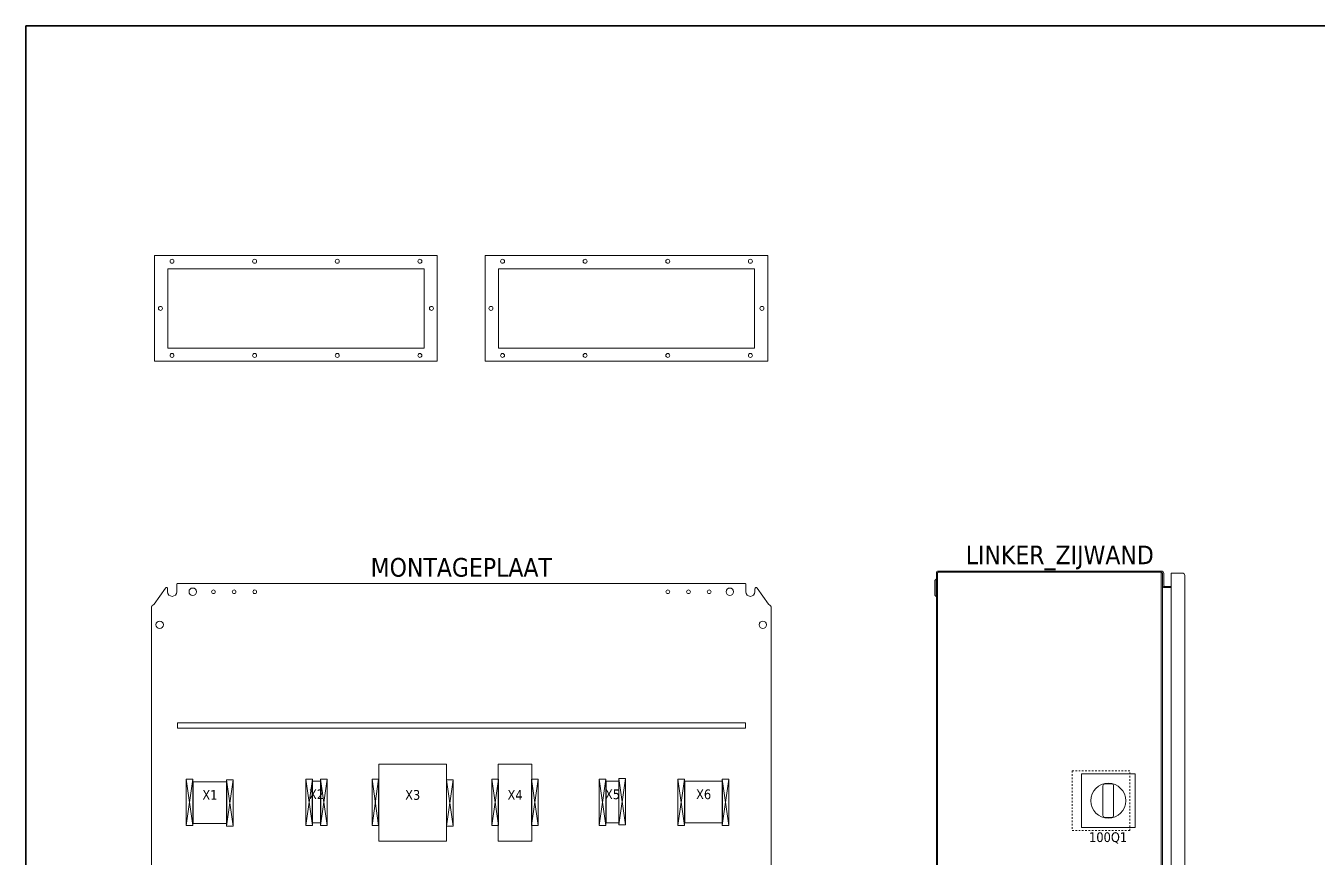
# Model space of a CAD drawing. Header units: millimetres. Extents: x 0 to 4000, y 0 to 2720.
# Drawn here: x 0 to 1564, y 1712 to 2720 of the extents above; entities that cross this region are included whole.
import ezdxf
from ezdxf.enums import TextEntityAlignment as Align

# ---------------------------------------------------------------- set-up
doc = ezdxf.new("R2010")
doc.units = ezdxf.units.MM
doc.linetypes.add('EPL_DASH', pattern=[1, 0.5, -0.5])
for name, color, linetype, lineweight in [('DETAIL MECHANISCH', 1, 'Continuous', 0), ('ECAB_WORK', 6, 'Continuous', 0), ('EPLAN201', 73, 'Continuous', 5), ('EPLAN309', 5, 'Continuous', 0), ('EPLAN400', 5, 'Continuous', 5), ('EPLAN451', 73, 'Continuous', 5), ('EPLAN452', 73, 'Continuous', 5), ('EPLAN490', 5, 'Continuous', 0), ('EPLAN492', 5, 'Continuous', 0), ('EPLAN500', 7, 'Continuous', 5), ('EPLAN501', 7, 'Continuous', 5), ('EPLAN503', 7, 'Continuous', 5), ('EPLAN504', 7, 'Continuous', 5), ('KASTEN', 1, 'Continuous', 0), ('KASTMACRO-DETAIL', 1, 'Continuous', 0)]:
    doc.layers.add(name, color=color, linetype=linetype, lineweight=lineweight)
doc.styles.add('Tahoma', font='')
doc.styles.get('Tahoma').set_extended_font_data('Tahoma')

# ---------------------------------------------------------------- blocks, each defined once
blk = doc.blocks.new('EPLFRAME')
at = {"layer": 'EPLAN201', "linetype": 'Continuous', "lineweight": 35, "ltscale": 4}
blk.add_lwpolyline([(0, 0), (4000, 0), (4000, 2720), (0, 2720)], close=True, dxfattribs=at)
at = {"layer": 'EPLAN451', "color": 73, "style": 'Tahoma'}
for tag, p, height in [('14_10000', (3537.3, 153.7), 22.6), ('14_10011', (1180, 115), 31.6), ('14_10021', (3700, 108), 16.3), ('14_3010', (3500, 68), 16.3)]:
    blk.add_attdef(tag, p, '', height=height, dxfattribs=at)
at = {"layer": 'EPLAN452', "color": 73, "style": 'Tahoma'}
for tag, p, height in [('4_11011', (2320, 115), 31.6), ('4_11020', (3500, 108), 16.3), ('4_11024', (3700, 67.9), 16.3), ('4_11042', (3500, 15), 22.6), ('4_11043', (3720.1, 15), 22.6)]:
    blk.add_attdef(tag, p, '', height=height, dxfattribs=at)
blk = doc.blocks.new('EPLSYM_LibrarySPECIAL_Symbol12_Variant0_Placement8_1')
at = {"layer": 'EPLAN309', "lineweight": 13, "ltscale": 40}
blk.add_lwpolyline([(0, -65), (65, -65), (65, 0), (0, 0)], close=True, dxfattribs=at)
at = {"layer": 'EPLAN490', "color": 5, "style": 'Tahoma'}
blk.add_attdef('17_20010', text='', height=11.7, dxfattribs=at).set_placement((0, 2.6), align=Align.MIDDLE_CENTER)
blk = doc.blocks.new('EPLSYM_LibrarySPECIAL_Symbol11_Variant0_Placement8_1')
at = {"layer": 'EPLAN400', "color": 5, "style": 'Tahoma'}
blk.add_attdef('17_20010', text='', height=22.6, dxfattribs=at).set_placement((-1.5, -0.5), align=Align.BOTTOM_CENTER)
at = {"layer": 'EPLAN500', "color": 7, "style": 'Tahoma'}
blk.add_attdef('17_20027', text='', height=1.63, dxfattribs=at).set_placement((-1.5, -40.7), align=Align.BOTTOM_CENTER)
at = {"layer": 'EPLAN501', "color": 7, "style": 'Tahoma'}
blk.add_attdef('17_20011', text='', height=1.63, dxfattribs=at).set_placement((-1.5, -46.1), align=Align.BOTTOM_CENTER)
at = {"layer": 'EPLAN503', "color": 7, "style": 'Tahoma'}
blk.add_attdef('17_20024', text='', height=1.63, dxfattribs=at).set_placement((-1.5, -48.8), align=Align.BOTTOM_CENTER)
at = {"layer": 'EPLAN504', "color": 7, "style": 'Tahoma'}
blk.add_attdef('17_20901[1]', text='', height=1.63, dxfattribs=at).set_placement((-1.5, -43.4), align=Align.BOTTOM_CENTER)
blk = doc.blocks.new('EPLSYM_LibrarySPECIAL_Symbol11_Variant0_Placement8_5')
at = {"layer": 'EPLAN400', "color": 5, "style": 'Tahoma'}
blk.add_attdef('17_20010', text='', height=22.6, dxfattribs=at).set_placement((-1.5, -0.5), align=Align.BOTTOM_CENTER)
at = {"layer": 'EPLAN500', "color": 7, "style": 'Tahoma'}
blk.add_attdef('17_20027', text='', height=1.63, dxfattribs=at).set_placement((-1.5, -40.7), align=Align.BOTTOM_CENTER)
at = {"layer": 'EPLAN501', "color": 7, "style": 'Tahoma'}
blk.add_attdef('17_20011', text='', height=1.63, dxfattribs=at).set_placement((-1.5, -46.1), align=Align.BOTTOM_CENTER)
at = {"layer": 'EPLAN503', "color": 7, "style": 'Tahoma'}
blk.add_attdef('17_20024', text='', height=1.63, dxfattribs=at).set_placement((-1.5, -48.8), align=Align.BOTTOM_CENTER)
at = {"layer": 'EPLAN504', "color": 7, "style": 'Tahoma'}
blk.add_attdef('17_20901[1]', text='', height=1.63, dxfattribs=at).set_placement((-1.5, -43.4), align=Align.BOTTOM_CENTER)
blk = doc.blocks.new('EPLSYM_LibrarySPECIAL_Symbol12_Variant0_Placement8_74')
at = {"layer": 'EPLAN309', "lineweight": 13, "ltscale": 40}
blk.add_lwpolyline([(0, -50.5), (40.8, -50.5), (40.8, 0), (0, 0)], close=True, dxfattribs=at)
at = {"layer": 'EPLAN490', "color": 5, "style": 'Tahoma'}
blk.add_attdef('17_20010', text='', height=11.74, dxfattribs=at).set_placement((0, 3.75), align=Align.BOTTOM_CENTER)
at = {"layer": 'EPLAN492', "color": 5, "style": 'Tahoma'}
blk.add_attdef('17_20200[1]', text='', height=16.25, dxfattribs=at).set_placement((0, -23.25), align=Align.BOTTOM_CENTER)
blk = doc.blocks.new('EPLSYM_LibrarySPECIAL_Symbol12_Variant0_Placement8_75')
at = {"layer": 'EPLAN309', "lineweight": 13, "ltscale": 40}
blk.add_lwpolyline([(0, -50.5), (10.2, -50.5), (10.2, 0), (0, 0)], close=True, dxfattribs=at)
at = {"layer": 'EPLAN490', "color": 5, "style": 'Tahoma'}
blk.add_attdef('17_20010', text='', height=11.74, dxfattribs=at).set_placement((0, 3.75), align=Align.BOTTOM_CENTER)
at = {"layer": 'EPLAN492', "color": 5, "style": 'Tahoma'}
blk.add_attdef('17_20200[1]', text='', height=16.25, dxfattribs=at).set_placement((0, -23.25), align=Align.BOTTOM_CENTER)
blk = doc.blocks.new('EPLSYM_LibrarySPECIAL_Symbol12_Variant0_Placement8_76')
at = {"layer": 'EPLAN309', "lineweight": 13, "ltscale": 40}
blk.add_lwpolyline([(0, -93), (81.6, -93), (81.6, 0), (0, 0)], close=True, dxfattribs=at)
at = {"layer": 'EPLAN490', "color": 5, "style": 'Tahoma'}
blk.add_attdef('17_20010', text='', height=11.74, dxfattribs=at).set_placement((0, 3.75), align=Align.BOTTOM_CENTER)
at = {"layer": 'EPLAN492', "color": 5, "style": 'Tahoma'}
blk.add_attdef('17_20200[1]', text='', height=16.25, dxfattribs=at).set_placement((0, -23.25), align=Align.BOTTOM_CENTER)
blk = doc.blocks.new('EPLSYM_LibrarySPECIAL_Symbol12_Variant0_Placement8_77')
at = {"layer": 'EPLAN309', "lineweight": 13, "ltscale": 40}
blk.add_lwpolyline([(0, -93), (40.8, -93), (40.8, 0), (0, 0)], close=True, dxfattribs=at)
at = {"layer": 'EPLAN490', "color": 5, "style": 'Tahoma'}
blk.add_attdef('17_20010', text='', height=11.74, dxfattribs=at).set_placement((0, 3.75), align=Align.BOTTOM_CENTER)
at = {"layer": 'EPLAN492', "color": 5, "style": 'Tahoma'}
blk.add_attdef('17_20200[1]', text='', height=16.25, dxfattribs=at).set_placement((0, -23.25), align=Align.BOTTOM_CENTER)
blk = doc.blocks.new('EPLSYM_LibrarySPECIAL_Symbol12_Variant0_Placement8_78')
at = {"layer": 'EPLAN309', "lineweight": 13, "ltscale": 40}
blk.add_lwpolyline([(0, -50.5), (15.3, -50.5), (15.3, 0), (0, 0)], close=True, dxfattribs=at)
at = {"layer": 'EPLAN490', "color": 5, "style": 'Tahoma'}
blk.add_attdef('17_20010', text='', height=11.74, dxfattribs=at).set_placement((0, 3.75), align=Align.BOTTOM_CENTER)
at = {"layer": 'EPLAN492', "color": 5, "style": 'Tahoma'}
blk.add_attdef('17_20200[1]', text='', height=16.25, dxfattribs=at).set_placement((0, -23.25), align=Align.BOTTOM_CENTER)
blk = doc.blocks.new('EPLSYM_LibrarySPECIAL_Symbol12_Variant0_Placement8_79')
at = {"layer": 'EPLAN309', "lineweight": 13, "ltscale": 40}
blk.add_lwpolyline([(0, -50.5), (45.9, -50.5), (45.9, 0), (0, 0)], close=True, dxfattribs=at)
at = {"layer": 'EPLAN490', "color": 5, "style": 'Tahoma'}
blk.add_attdef('17_20010', text='', height=11.74, dxfattribs=at).set_placement((0, 3.75), align=Align.BOTTOM_CENTER)
at = {"layer": 'EPLAN492', "color": 5, "style": 'Tahoma'}
blk.add_attdef('17_20200[1]', text='', height=16.25, dxfattribs=at).set_placement((0, -23.25), align=Align.BOTTOM_CENTER)
blk = doc.blocks.new('EPLSYM_LibrarySPECIAL_Symbol12_Variant0_Placement8_82')
at = {"layer": 'ECAB_WORK'}
blk.add_lwpolyline([(0, -6.5), (687.5, -6.5), (687.5, 0), (0, 0)], close=True, dxfattribs=at)
at = {"layer": 'EPLAN490', "color": 5, "style": 'Tahoma'}
blk.add_attdef('17_20010', text='', height=11.74, dxfattribs=at).set_placement((0, 3.75), align=Align.BOTTOM_CENTER)
at = {"layer": 'EPLAN492', "color": 5, "style": 'Tahoma'}
blk.add_attdef('17_20200[1]', text='', height=16.25, dxfattribs=at).set_placement((0, -23.25), align=Align.BOTTOM_CENTER)

msp = doc.modelspace()

# ---------------------------------------------------------------- linework, layer by layer
at = {"layer": 'DETAIL MECHANISCH', "ltscale": 4}
msp.add_lwpolyline([(1277.5, 1749.5), (1342.5, 1749.5), (1342.5, 1814.5), (1277.5, 1814.5)], close=True, dxfattribs=at)
at = {"layer": 'KASTEN', "linetype": 'Continuous', "lineweight": 0, "ltscale": 20}
for p, q in [((1100.5, 2049), (1102, 2050.5)), ((1100.5, 2030.4), (1100.5, 2049)), ((1100, 2047.8), (1100, 2031.6)), ((1102, 2028.9), (1100.5, 2030.4))]:
    msp.add_line(p, q, dxfattribs=at)
at = {"layer": 'KASTEN', "color": 1, "linetype": 'Continuous'}
for p, q in [((1102, 862.3), (1102, 2057.7)), ((1103.5, 862.3), (1103.5, 2057.7)), ((1123.8, 2060), (1104.3, 2060)), ((1115.3, 2058.5), (1104.3, 2058.5)), ((1254.4, 2058.5), (1104.3, 2058.5)), ((1123.8, 2060), (1246.1, 2060)), ((1246.1, 2058.8), (1246.1, 2060)), ((1246.1, 2060), (1254.6, 2060)), ((1374.2, 2058.5), (1254.4, 2058.5)), ((1374.2, 2060), (1254.6, 2060)), ((1374.2, 2058.5), (1254.6, 2058.5)), ((1374.2, 2058.5), (1374.3, 2058.5)), ((1374.2, 2058.5), (1374.2, 861.5)), ((1374.3, 2058.5), (1375.2, 2058.1)), ((1375.7, 2057), (1375.7, 2042.5)), ((1377.2, 2057), (1377.2, 2042.5)), ((1386.3, 2057.5), (1386.3, 2055.5)), ((1386.3, 2057.5), (1386.3, 862.5)), ((1386.3, 2057.5), (1399.7, 2057.5)), ((1402.5, 865.3), (1402.5, 2054.7)), ((168.9, 2039.4), (155.3, 2020)), ((171.6, 2034.9), (171.6, 2038.5)), ((182.6, 2042.3), (182.6, 2041.7)), ((182.6, 2041.7), (182.6, 2034.9)), ((183.6, 2045), (870.5, 2045)), ((871.4, 2041.7), (871.4, 2042.3)), ((871.4, 2041.7), (871.4, 2034.9)), ((882.4, 2034.9), (882.4, 2038.5)), ((885.1, 2039.4), (898.7, 2020)), ((1375.7, 2042.5), (1375.7, 2041.7)), ((1375.7, 2041.7), (1375.7, 878.3)), ((1378.2, 2041.5), (1386.3, 2041.5)), ((1378.2, 2040), (1386.3, 2040)), ((152, 903.6), (152, 2016.4)), ((902, 2016.4), (902, 903.6))]:
    msp.add_line(p, q, dxfattribs=at)
at = {"layer": 'KASTEN', "linetype": 'Continuous'}
for points in [[(497.9, 2442), (155.9, 2442), (155.9, 2314), (497.9, 2314)], [(897.9, 2442), (555.9, 2442), (555.9, 2314), (897.9, 2314)], [(481.9, 2426), (171.9, 2426), (171.9, 2330), (481.9, 2330)], [(881.9, 2426), (571.9, 2426), (571.9, 2330), (881.9, 2330)]]:
    msp.add_lwpolyline(points, close=True, dxfattribs=at)
at = {"layer": 'KASTEN', "color": 1, "linetype": 'Continuous'}
for points in [[(1246.1, 2058.8), (1246.2, 2058.8), (1246.3, 2058.9), (1246.4, 2058.9), (1246.5, 2058.9), (1246.6, 2058.9), (1246.7, 2058.9), (1246.8, 2058.9), (1246.9, 2058.9), (1247, 2058.9), (1247.1, 2059), (1247.1, 2059), (1247.2, 2059), (1247.3, 2059), (1247.4, 2059), (1247.5, 2059), (1247.6, 2059), (1247.6, 2059), (1247.7, 2059), (1247.8, 2059), (1247.9, 2059.1), (1248, 2059.1), (1248.1, 2059.1), (1248.1, 2059.1), (1248.2, 2059.1), (1248.3, 2059.1), (1248.4, 2059.1), (1248.4, 2059.1), (1248.5, 2059.1), (1248.6, 2059.1), (1248.7, 2059.1), (1248.7, 2059.1), (1248.8, 2059.2), (1248.9, 2059.2), (1249, 2059.2), (1249, 2059.2), (1249.1, 2059.2), (1249.2, 2059.2), (1249.2, 2059.2), (1249.3, 2059.2), (1249.4, 2059.2), (1249.4, 2059.2), (1249.5, 2059.2), (1249.6, 2059.2), (1249.6, 2059.2), (1249.7, 2059.2), (1249.8, 2059.2), (1249.8, 2059.2), (1249.9, 2059.2), (1249.9, 2059.2), (1250, 2059.2), (1250.1, 2059.2), (1250.1, 2059.3), (1250.2, 2059.3), (1250.2, 2059.3), (1250.3, 2059.3), (1250.3, 2059.3), (1250.4, 2059.3), (1250.4, 2059.3), (1250.5, 2059.3), (1250.5, 2059.3), (1250.6, 2059.3), (1250.6, 2059.3), (1250.7, 2059.3), (1250.7, 2059.3), (1250.8, 2059.3), (1250.8, 2059.3), (1250.9, 2059.3), (1250.9, 2059.3), (1250.9, 2059.3), (1251, 2059.3), (1251, 2059.3), (1251.1, 2059.3), (1251.1, 2059.3), (1251.1, 2059.3), (1251.2, 2059.3), (1251.2, 2059.3), (1251.3, 2059.2), (1251.3, 2059.2), (1251.3, 2059.2), (1251.4, 2059.2), (1251.4, 2059.2), (1251.4, 2059.2), (1251.4, 2059.2), (1251.5, 2059.2), (1251.5, 2059.2), (1251.5, 2059.2), (1251.6, 2059.2), (1251.6, 2059.2), (1251.6, 2059.2), (1251.6, 2059.2), (1251.6, 2059.2), (1251.7, 2059.2), (1251.7, 2059.2), (1251.7, 2059.2), (1251.7, 2059.2), (1251.7, 2059.2), (1251.8, 2059.1), (1251.8, 2059.1), (1251.8, 2059.1), (1251.8, 2059.1), (1251.8, 2059.1), (1251.8, 2059.1), (1251.8, 2059.1), (1251.8, 2059.1), (1251.9, 2059.1), (1251.9, 2059.1), (1251.9, 2059.1), (1251.9, 2059.1), (1251.9, 2059), (1251.9, 2059), (1251.9, 2059), (1251.9, 2059), (1251.9, 2059), (1251.9, 2059), (1251.9, 2059), (1251.9, 2059), (1251.9, 2059), (1251.9, 2059), (1251.9, 2058.9), (1251.9, 2058.9), (1251.9, 2058.9), (1251.9, 2058.9), (1251.9, 2058.9), (1251.8, 2058.9), (1251.8, 2058.9), (1251.8, 2058.9), (1251.8, 2058.8), (1251.8, 2058.8)], [(1374.3, 2058.5), (1374.3, 2058.4), (1374.4, 2058.4), (1374.5, 2058.3), (1374.5, 2058.3), (1374.6, 2058.2), (1374.6, 2058.2), (1374.7, 2058.1), (1374.8, 2058.1), (1374.8, 2058), (1374.9, 2058), (1374.9, 2057.9), (1375, 2057.9), (1375, 2057.8), (1375.1, 2057.7), (1375.1, 2057.7), (1375.2, 2057.6), (1375.2, 2057.6), (1375.3, 2057.5), (1375.3, 2057.5), (1375.4, 2057.4), (1375.4, 2057.4), (1375.5, 2057.3), (1375.5, 2057.3), (1375.5, 2057.2), (1375.5, 2057.2), (1375.6, 2057.1), (1375.6, 2057.1), (1375.6, 2057), (1375.6, 2057), (1375.7, 2056.9), (1375.7, 2056.8), (1375.7, 2056.8)], [(183.6, 2045), (183.6, 2045), (183.6, 2045), (183.6, 2045), (183.6, 2045), (183.5, 2045), (183.5, 2045), (183.5, 2045), (183.5, 2045), (183.5, 2045), (183.5, 2045), (183.5, 2045), (183.5, 2045), (183.5, 2045), (183.5, 2045), (183.5, 2045), (183.4, 2045), (183.4, 2045), (183.4, 2045), (183.4, 2045), (183.4, 2045), (183.4, 2045), (183.4, 2045), (183.4, 2045), (183.4, 2045), (183.4, 2045), (183.4, 2044.9), (183.4, 2044.9), (183.3, 2044.9), (183.3, 2044.9), (183.3, 2044.9), (183.3, 2044.9), (183.3, 2044.9), (183.3, 2044.9), (183.3, 2044.9), (183.3, 2044.9), (183.3, 2044.9), (183.3, 2044.9), (183.3, 2044.9), (183.3, 2044.9), (183.3, 2044.9), (183.2, 2044.9), (183.2, 2044.9), (183.2, 2044.9), (183.2, 2044.9), (183.2, 2044.9), (183.2, 2044.9), (183.2, 2044.8), (183.2, 2044.8), (183.2, 2044.8), (183.2, 2044.8), (183.2, 2044.8), (183.2, 2044.8), (183.2, 2044.8), (183.2, 2044.8), (183.1, 2044.8), (183.1, 2044.8), (183.1, 2044.8), (183.1, 2044.8), (183.1, 2044.8), (183.1, 2044.8), (183.1, 2044.8), (183.1, 2044.7), (183.1, 2044.7), (183.1, 2044.7), (183.1, 2044.7), (183.1, 2044.7), (183.1, 2044.7), (183.1, 2044.7), (183.1, 2044.7), (183.1, 2044.7), (183, 2044.7), (183, 2044.7), (183, 2044.7), (183, 2044.7), (183, 2044.7), (183, 2044.6), (183, 2044.6), (183, 2044.6), (183, 2044.6), (183, 2044.6), (183, 2044.6), (183, 2044.6), (183, 2044.6), (183, 2044.6), (183, 2044.6), (183, 2044.6), (183, 2044.6), (183, 2044.5), (183, 2044.5), (183, 2044.5), (182.9, 2044.5), (182.9, 2044.5), (182.9, 2044.5), (182.9, 2044.5), (182.9, 2044.5), (182.9, 2044.5), (182.9, 2044.5), (182.9, 2044.5), (182.9, 2044.5), (182.9, 2044.4), (182.9, 2044.4), (182.9, 2044.4), (182.9, 2044.4), (182.9, 2044.4), (182.9, 2044.4), (182.9, 2044.4), (182.9, 2044.4), (182.9, 2044.4), (182.9, 2044.4), (182.9, 2044.4), (182.9, 2044.4), (182.9, 2044.3), (182.9, 2044.3), (182.9, 2044.3), (182.9, 2044.3), (182.9, 2044.3), (182.8, 2044.3), (182.8, 2044.3), (182.8, 2044.3), (182.8, 2044.3), (182.8, 2044.2), (182.8, 2044.2), (182.8, 2044.2), (182.8, 2044.2), (182.8, 2044.2), (182.8, 2044.2), (182.8, 2044.1), (182.8, 2044.1), (182.8, 2044.1), (182.8, 2044.1), (182.8, 2044.1), (182.8, 2044), (182.8, 2044), (182.8, 2044), (182.8, 2044), (182.8, 2043.9), (182.8, 2043.9), (182.7, 2043.9), (182.7, 2043.9), (182.7, 2043.8), (182.7, 2043.8), (182.7, 2043.8), (182.7, 2043.8), (182.7, 2043.7), (182.7, 2043.7), (182.7, 2043.7), (182.7, 2043.7), (182.7, 2043.6), (182.7, 2043.6), (182.7, 2043.6), (182.7, 2043.5), (182.7, 2043.5), (182.7, 2043.5), (182.7, 2043.4), (182.7, 2043.4), (182.7, 2043.4), (182.7, 2043.3), (182.7, 2043.3), (182.7, 2043.3), (182.7, 2043.2), (182.7, 2043.2), (182.7, 2043.2), (182.7, 2043.1), (182.7, 2043.1), (182.7, 2043.1), (182.7, 2043), (182.7, 2043), (182.7, 2043), (182.6, 2042.9), (182.6, 2042.9), (182.6, 2042.8), (182.6, 2042.8), (182.6, 2042.8), (182.6, 2042.7), (182.6, 2042.7), (182.6, 2042.6), (182.6, 2042.6), (182.6, 2042.6), (182.6, 2042.5), (182.6, 2042.5), (182.6, 2042.4), (182.6, 2042.4), (182.6, 2042.4), (182.6, 2042.3)], [(871.4, 2042.3), (871.4, 2042.3), (871.4, 2042.4), (871.4, 2042.4), (871.4, 2042.4), (871.4, 2042.4), (871.4, 2042.4), (871.4, 2042.5), (871.4, 2042.5), (871.4, 2042.5), (871.4, 2042.5), (871.4, 2042.6), (871.4, 2042.6), (871.4, 2042.6), (871.4, 2042.6), (871.4, 2042.6), (871.4, 2042.7), (871.4, 2042.7), (871.4, 2042.7), (871.4, 2042.7), (871.4, 2042.7), (871.4, 2042.8), (871.4, 2042.8), (871.4, 2042.8), (871.4, 2042.8), (871.4, 2042.8), (871.4, 2042.9), (871.4, 2042.9), (871.4, 2042.9), (871.4, 2042.9), (871.4, 2042.9), (871.4, 2043), (871.4, 2043), (871.4, 2043), (871.4, 2043), (871.4, 2043), (871.4, 2043.1), (871.4, 2043.1), (871.4, 2043.1), (871.4, 2043.1), (871.4, 2043.1), (871.4, 2043.1), (871.4, 2043.2), (871.4, 2043.2), (871.4, 2043.2), (871.4, 2043.2), (871.4, 2043.2), (871.4, 2043.3), (871.4, 2043.3), (871.3, 2043.3), (871.3, 2043.3), (871.3, 2043.3), (871.3, 2043.3), (871.3, 2043.4), (871.3, 2043.4), (871.3, 2043.4), (871.3, 2043.4), (871.3, 2043.4), (871.3, 2043.4), (871.3, 2043.4), (871.3, 2043.5), (871.3, 2043.5), (871.3, 2043.5), (871.3, 2043.5), (871.3, 2043.5), (871.3, 2043.5), (871.3, 2043.6), (871.3, 2043.6), (871.3, 2043.6), (871.3, 2043.6), (871.3, 2043.6), (871.3, 2043.6), (871.3, 2043.6), (871.3, 2043.6), (871.3, 2043.7), (871.3, 2043.7), (871.3, 2043.7), (871.3, 2043.7), (871.3, 2043.7), (871.3, 2043.7), (871.3, 2043.7), (871.3, 2043.8), (871.3, 2043.8), (871.3, 2043.8), (871.3, 2043.8), (871.3, 2043.8), (871.3, 2043.8), (871.3, 2043.8), (871.3, 2043.8), (871.3, 2043.9), (871.3, 2043.9), (871.3, 2043.9), (871.3, 2043.9), (871.3, 2043.9), (871.3, 2043.9), (871.3, 2043.9), (871.3, 2043.9), (871.3, 2043.9), (871.3, 2044), (871.3, 2044), (871.3, 2044), (871.3, 2044), (871.3, 2044), (871.3, 2044), (871.3, 2044), (871.3, 2044), (871.3, 2044), (871.3, 2044), (871.2, 2044.1), (871.2, 2044.1), (871.2, 2044.1), (871.2, 2044.1), (871.2, 2044.1), (871.2, 2044.1), (871.2, 2044.1), (871.2, 2044.1), (871.2, 2044.1), (871.2, 2044.1), (871.2, 2044.1), (871.2, 2044.1), (871.2, 2044.2), (871.2, 2044.2), (871.2, 2044.2), (871.2, 2044.2), (871.2, 2044.2), (871.2, 2044.2), (871.2, 2044.2), (871.2, 2044.2), (871.2, 2044.2), (871.2, 2044.2), (871.2, 2044.3), (871.2, 2044.3), (871.2, 2044.3), (871.2, 2044.3), (871.2, 2044.3), (871.2, 2044.3), (871.2, 2044.4), (871.2, 2044.4), (871.2, 2044.4), (871.2, 2044.4), (871.1, 2044.4), (871.1, 2044.4), (871.1, 2044.5), (871.1, 2044.5), (871.1, 2044.5), (871.1, 2044.5), (871.1, 2044.6), (871.1, 2044.6), (871.1, 2044.6), (871.1, 2044.6), (871, 2044.6), (871, 2044.7), (871, 2044.7), (871, 2044.7), (871, 2044.7), (871, 2044.7), (871, 2044.8), (870.9, 2044.8), (870.9, 2044.8), (870.9, 2044.8), (870.9, 2044.8), (870.9, 2044.8), (870.9, 2044.9), (870.9, 2044.9), (870.8, 2044.9), (870.8, 2044.9), (870.8, 2044.9), (870.8, 2044.9), (870.8, 2044.9), (870.8, 2044.9), (870.7, 2044.9), (870.7, 2044.9), (870.7, 2045), (870.7, 2045), (870.7, 2045), (870.6, 2045), (870.6, 2045), (870.6, 2045), (870.6, 2045), (870.6, 2045), (870.5, 2045), (870.5, 2045), (870.5, 2045), (870.5, 2045), (870.5, 2045)], [(155.3, 2020), (155.3, 2019.9), (155.2, 2019.9), (155.2, 2019.9), (155.1, 2019.8), (155.1, 2019.8), (155, 2019.7), (154.9, 2019.7), (154.9, 2019.7), (154.8, 2019.6), (154.8, 2019.6), (154.7, 2019.6), (154.7, 2019.5), (154.6, 2019.5), (154.5, 2019.4), (154.5, 2019.4), (154.4, 2019.3), (154.3, 2019.3), (154.2, 2019.2), (154.1, 2019.1), (154.1, 2019.1), (154, 2019), (153.9, 2018.9), (153.8, 2018.9), (153.7, 2018.8), (153.7, 2018.8), (153.6, 2018.7), (153.5, 2018.7), (153.5, 2018.6), (153.4, 2018.6), (153.4, 2018.5), (153.3, 2018.5), (153.3, 2018.4), (153.2, 2018.4), (153.1, 2018.3), (153.1, 2018.2), (153, 2018.2), (152.9, 2018.1), (152.9, 2018.1), (152.8, 2018), (152.7, 2017.9), (152.7, 2017.9), (152.6, 2017.8), (152.6, 2017.8), (152.6, 2017.7), (152.5, 2017.7), (152.5, 2017.6), (152.5, 2017.6), (152.4, 2017.5), (152.4, 2017.5), (152.4, 2017.4), (152.3, 2017.4), (152.3, 2017.3), (152.2, 2017.2), (152.2, 2017.2), (152.2, 2017.1), (152.1, 2017), (152.1, 2017), (152.1, 2016.9), (152.1, 2016.9), (152.1, 2016.8), (152.1, 2016.8), (152.1, 2016.8), (152, 2016.7), (152, 2016.7), (152, 2016.7), (152, 2016.6), (152, 2016.6), (152, 2016.5), (152, 2016.5), (152, 2016.5), (152, 2016.4), (152, 2016.4)], [(902, 2016.4), (902, 2016.4), (902, 2016.5), (902, 2016.5), (902, 2016.5), (902, 2016.6), (902, 2016.6), (902, 2016.7), (902, 2016.7), (902, 2016.7), (902, 2016.8), (902, 2016.8), (902, 2016.8), (902, 2016.9), (901.9, 2016.9), (901.9, 2017), (901.9, 2017), (901.9, 2017.1), (901.8, 2017.2), (901.8, 2017.2), (901.8, 2017.3), (901.7, 2017.4), (901.7, 2017.4), (901.7, 2017.5), (901.6, 2017.5), (901.6, 2017.6), (901.5, 2017.6), (901.5, 2017.7), (901.5, 2017.7), (901.4, 2017.8), (901.4, 2017.8), (901.4, 2017.9), (901.3, 2017.9), (901.2, 2018), (901.2, 2018.1), (901.1, 2018.1), (901.1, 2018.2), (901, 2018.2), (900.9, 2018.3), (900.9, 2018.4), (900.8, 2018.4), (900.7, 2018.5), (900.7, 2018.5), (900.6, 2018.6), (900.6, 2018.6), (900.5, 2018.7), (900.4, 2018.7), (900.4, 2018.8), (900.3, 2018.8), (900.2, 2018.9), (900.2, 2018.9), (900.1, 2019), (900, 2019.1), (899.9, 2019.1), (899.8, 2019.2), (899.7, 2019.3), (899.6, 2019.3), (899.6, 2019.4), (899.5, 2019.4), (899.4, 2019.5), (899.4, 2019.5), (899.3, 2019.6), (899.3, 2019.6), (899.2, 2019.6), (899.2, 2019.7), (899.1, 2019.7), (899, 2019.7), (899, 2019.8), (898.9, 2019.8), (898.9, 2019.9), (898.8, 2019.9), (898.8, 2019.9), (898.7, 2020)]]:
    msp.add_lwpolyline(points, dxfattribs=at)
at = {"layer": 'KASTEN', "linetype": 'Continuous'}
for centre in [(176.9, 2435), (276.9, 2435), (376.9, 2435), (476.9, 2435), (576.9, 2435), (676.9, 2435), (776.9, 2435), (876.9, 2435), (162.9, 2378), (490.9, 2378), (562.9, 2378), (890.9, 2378), (176.9, 2321), (276.9, 2321), (376.9, 2321), (476.9, 2321), (576.9, 2321), (676.9, 2321), (776.9, 2321), (876.9, 2321)]:
    msp.add_circle(centre, 2.4, dxfattribs=at)
at = {"layer": 'KASTEN', "color": 1, "linetype": 'Continuous'}
for centre, radius in [((202, 2035), 4.5), ((227, 2035), 2.25), ((252, 2035), 2.25), ((277, 2035), 2.25), ((777, 2035), 2.25), ((802, 2035), 2.25), ((827, 2035), 2.25), ((852, 2035), 4.5), ((162, 1995), 4.5), ((892, 1995), 4.5)]:
    msp.add_circle(centre, radius, dxfattribs=at)
at = {"layer": 'KASTEN', "linetype": 'Continuous', "lineweight": 0, "ltscale": 400}
for centre, radius, start, end in [((1101.7, 2047.8), 1.7, 135, 180), ((1101.8, 2050.6), 0.2, 315, 0), ((1101.7, 2031.6), 1.7, 180, 225), ((1101.8, 2028.8), 0.2, 0, 45)]:
    msp.add_arc(centre, radius, start, end, dxfattribs=at)
at = {"layer": 'KASTEN', "color": 1, "linetype": 'Continuous'}
for centre, radius, start, end in [((1104.3, 2057.7), 2.3, 90, 180), ((1104.3, 2057.7), 0.8, 90, 180), ((1254.6, 2056), 4, 90, 135), ((1374.2, 2057), 3, 0, 90), ((1374.2, 2057), 1.5, 0, 90), ((1399.7, 2054.7), 2.8, 0, 90), ((170.1, 2038.5), 1.5, 0, 145), ((177.1, 2034.9), 5.5, 180, 0), ((876.9, 2034.9), 5.5, 180, 0), ((883.9, 2038.5), 1.5, 35, 180), ((1378.2, 2042.5), 2.5, 180, 270), ((1378.2, 2042.5), 1, 180, 270)]:
    msp.add_arc(centre, radius, start, end, dxfattribs=at)
at = {"layer": 'KASTMACRO-DETAIL', "ltscale": 4}
for p, q in [((194, 1752), (202, 1808)), ((194, 1808), (202, 1752)), ((242.8, 1751.3), (250.8, 1807.3)), ((242.8, 1807.3), (250.8, 1751.3)), ((339, 1752), (347, 1808)), ((339, 1808), (347, 1752)), ((356.5, 1752), (364.5, 1808)), ((356.5, 1808), (364.5, 1752)), ((419, 1752), (427, 1808)), ((419, 1808), (427, 1752)), ((509.3, 1751.3), (517.3, 1807.3)), ((509.3, 1807.3), (517.3, 1751.3)), ((564, 1752), (572, 1808)), ((564, 1808), (572, 1752)), ((612.1, 1752), (620.1, 1808)), ((612.1, 1808), (620.1, 1752)), ((694, 1752), (702, 1808)), ((694, 1808), (702, 1752)), ((717.7, 1752.9), (725.7, 1808.9)), ((717.7, 1808.9), (725.7, 1752.9)), ((789, 1752), (797, 1808)), ((789, 1808), (797, 1752)), ((842.9, 1752), (850.9, 1808)), ((842.9, 1808), (850.9, 1752))]:
    msp.add_line(p, q, dxfattribs=at)
at = {"layer": 'KASTMACRO-DETAIL', "linetype": 'Continuous', "lineweight": 0, "ltscale": 4}
for p, q in [((1303.5, 1799.9), (1303.5, 1764.1)), ((1306, 1802.4), (1314, 1802.4)), ((1316.5, 1799.9), (1316.5, 1764.1)), ((1314, 1761.6), (1306, 1761.6))]:
    msp.add_line(p, q, dxfattribs=at)
at = {"layer": 'KASTMACRO-DETAIL', "linetype": 'EPL_DASH', "ltscale": 4}
msp.add_lwpolyline([(1266.2, 1746), (1336.2, 1746), (1336.2, 1818), (1266.2, 1818)], close=True, dxfattribs=at)
at = {"layer": 'KASTMACRO-DETAIL', "ltscale": 4}
for points in [[(194, 1752), (202, 1752), (202, 1808), (194, 1808)], [(242.8, 1751.3), (250.8, 1751.3), (250.8, 1807.3), (242.8, 1807.3)], [(339, 1752), (347, 1752), (347, 1808), (339, 1808)], [(356.5, 1752), (364.5, 1752), (364.5, 1808), (356.5, 1808)], [(419, 1752), (427, 1752), (427, 1808), (419, 1808)], [(509.3, 1751.3), (517.3, 1751.3), (517.3, 1807.3), (509.3, 1807.3)], [(564, 1752), (572, 1752), (572, 1808), (564, 1808)], [(612.1, 1752), (620.1, 1752), (620.1, 1808), (612.1, 1808)], [(694, 1752), (702, 1752), (702, 1808), (694, 1808)], [(717.7, 1752.9), (725.7, 1752.9), (725.7, 1808.9), (717.7, 1808.9)], [(789, 1752), (797, 1752), (797, 1808), (789, 1808)], [(842.9, 1752), (850.9, 1752), (850.9, 1808), (842.9, 1808)]]:
    msp.add_lwpolyline(points, close=True, dxfattribs=at)
at = {"layer": 'KASTMACRO-DETAIL', "linetype": 'Continuous', "lineweight": 0, "ltscale": 4}
msp.add_circle((1310, 1782), 21.2, dxfattribs=at)
for centre, start, end in [((1306, 1799.9), 90, 180), ((1314, 1799.9), 0, 90), ((1306, 1764.1), 180, 270), ((1314, 1764.1), 270, 0)]:
    msp.add_arc(centre, 2.5, start, end, dxfattribs=at)

# ---------------------------------------------------------------- block references
for name, p in [('EPLFRAME', (0, 0)), ('EPLSYM_LibrarySPECIAL_Symbol12_Variant0_Placement8_82', (183.5, 1876.2))]:
    msp.add_blockref(name, p)
ref = msp.add_blockref('EPLSYM_LibrarySPECIAL_Symbol11_Variant0_Placement8_1', (1100, 2060))
ref.add_attrib('17_20010', 'LINKER_ZIJWAND', dxfattribs={"layer": 'EPLAN400', "color": 5, "height": 22.575, "style": 'Tahoma'}).set_placement((1251.3, 2061.5), align=Align.BOTTOM_CENTER)
ref = msp.add_blockref('EPLSYM_LibrarySPECIAL_Symbol11_Variant0_Placement8_5', (152, 2045))
ref.add_attrib('17_20010', 'MONTAGEPLAAT', dxfattribs={"layer": 'EPLAN400', "color": 5, "height": 22.575, "style": 'Tahoma'}).set_placement((527, 2046.5), align=Align.BOTTOM_CENTER)
ref = msp.add_blockref('EPLSYM_LibrarySPECIAL_Symbol12_Variant0_Placement8_76', (427.4, 1826.1))
ref.add_attrib('17_20010', 'X3', dxfattribs={"layer": 'EPLAN490', "color": 5, "height": 11.74, "style": 'Tahoma'}).set_placement((468.2, 1779.6), align=Align.BOTTOM_CENTER)
ref = msp.add_blockref('EPLSYM_LibrarySPECIAL_Symbol12_Variant0_Placement8_77', (571.7, 1826.1))
ref.add_attrib('17_20010', 'X4', dxfattribs={"layer": 'EPLAN490', "color": 5, "height": 11.74, "style": 'Tahoma'}).set_placement((592.1, 1779.6), align=Align.BOTTOM_CENTER)
ref = msp.add_blockref('EPLSYM_LibrarySPECIAL_Symbol12_Variant0_Placement8_1', (1277.5, 1814.5))
ref.add_attrib('17_20010', '100Q1', dxfattribs={"layer": 'EPLAN490', "color": 5, "height": 11.74, "style": 'Tahoma'}).set_placement((1309.8, 1737.9), align=Align.MIDDLE_CENTER)
ref = msp.add_blockref('EPLSYM_LibrarySPECIAL_Symbol12_Variant0_Placement8_74', (202.4, 1804.9))
ref.add_attrib('17_20010', 'X1', dxfattribs={"layer": 'EPLAN490', "color": 5, "height": 11.74, "style": 'Tahoma'}).set_placement((222.8, 1779.6), align=Align.BOTTOM_CENTER)
ref = msp.add_blockref('EPLSYM_LibrarySPECIAL_Symbol12_Variant0_Placement8_75', (346.7, 1805.6))
ref.add_attrib('17_20010', 'X2', dxfattribs={"layer": 'EPLAN490', "color": 5, "height": 11.74, "style": 'Tahoma'}).set_placement((351.8, 1780.4), align=Align.BOTTOM_CENTER)
ref = msp.add_blockref('EPLSYM_LibrarySPECIAL_Symbol12_Variant0_Placement8_78', (702.4, 1805.6))
ref.add_attrib('17_20010', 'X5', dxfattribs={"layer": 'EPLAN490', "color": 5, "height": 11.74, "style": 'Tahoma'}).set_placement((710, 1780.4), align=Align.BOTTOM_CENTER)
ref = msp.add_blockref('EPLSYM_LibrarySPECIAL_Symbol12_Variant0_Placement8_79', (797.4, 1805.6))
ref.add_attrib('17_20010', 'X6', dxfattribs={"layer": 'EPLAN490', "color": 5, "height": 11.74, "style": 'Tahoma'}).set_placement((820.3, 1780.4), align=Align.BOTTOM_CENTER)

doc.saveas('drawing.dxf')
